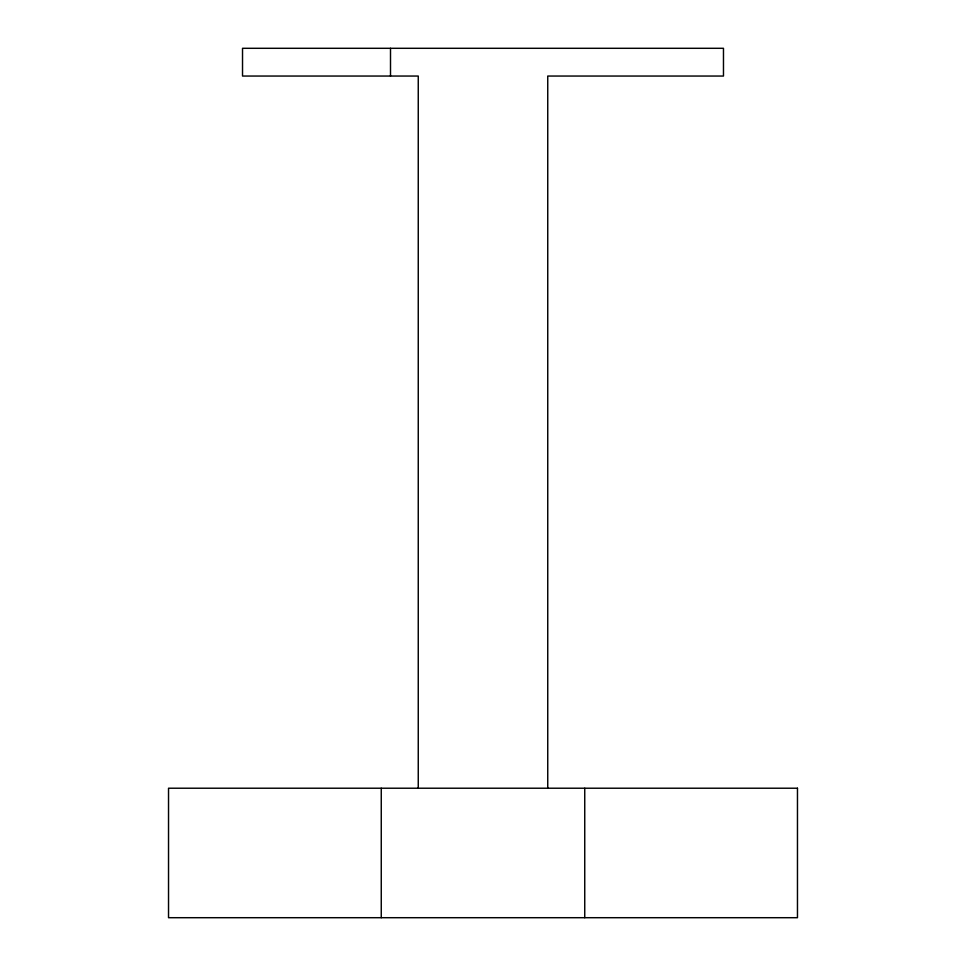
<?xml version="1.0" encoding="UTF-8"?>
<svg xmlns="http://www.w3.org/2000/svg" width="966" height="966" viewBox="0 0 966 966"><rect width="100%" height="100%" fill="white"/><g stroke="black" fill="none" stroke-linecap="round" stroke-linejoin="round"><path stroke-width="1.45" d="M584.744 788.22L584.744 917.7M547.746 788.22L547.746 76.048L723.474 76.048L723.474 48.3L242.526 48.3L242.526 76.048L418.254 76.048L418.254 788.22M390.505 48.3L390.505 76.048M381.256 788.22L381.256 917.7M797.469 788.22L168.531 788.22L168.531 917.7L797.469 917.7L797.469 788.22"/></g></svg>
